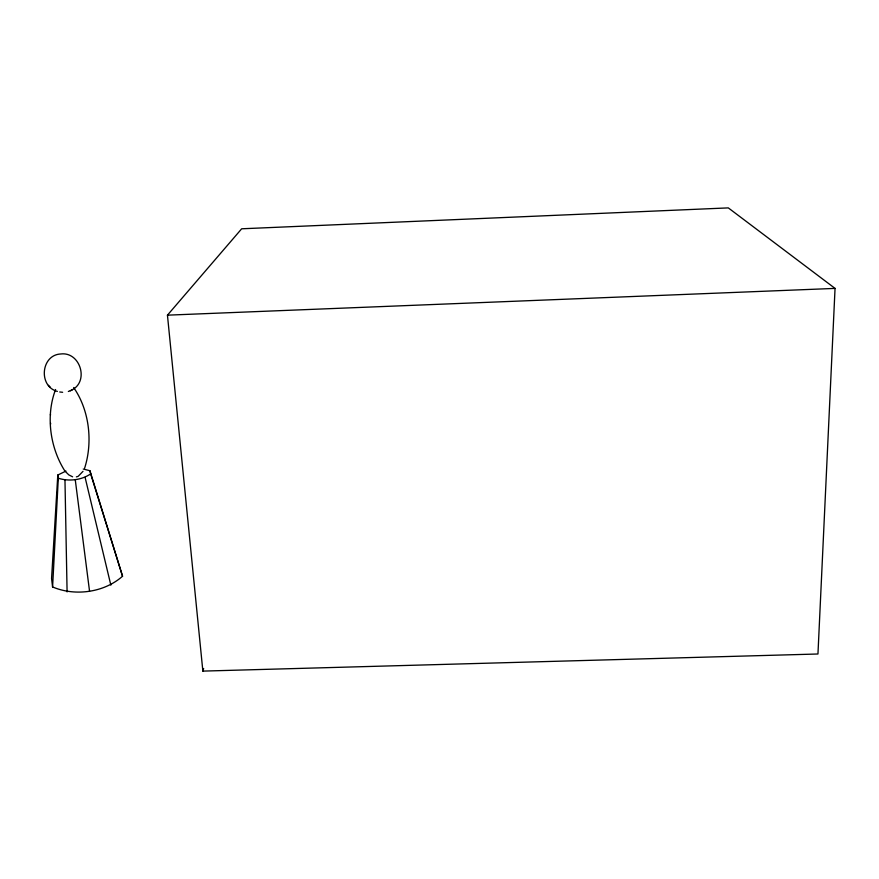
<?xml version="1.0" encoding="UTF-8"?>
<svg xmlns="http://www.w3.org/2000/svg" width="879" height="879" viewBox="0 0 879 879"><rect width="100%" height="100%" fill="white"/><g stroke="black" fill="none" stroke-linecap="round" stroke-linejoin="round"><path stroke-width="1.32" d="M835.05 288.4L817.953 653.998L202.862 671.106L167.45 315.165L241.659 228.793L728.306 207.894L835.05 288.4L167.45 315.165M83.274 469.034L89.933 470.737L122.544 576.239C104.14 592.545 75.078 596.555 52.586 586.952L58.311 478.22L57.794 475.023L65.947 471.089M57.794 475.023L51.575 578.448L52.586 586.952M64.705 470.715C49.916 447.356 45.642 415.492 55.586 389.507M202.862 671.106L203.653 668.501M84.582 468.309C93.009 442.115 89.471 410.317 73.671 387.551M83 471.342L78.451 476.066M71.595 390.122C89.504 381.552 80.165 351.446 60.739 353.984C40.863 354.885 38.171 386.397 57.344 391.408M58.311 478.22C68.87 481.626 81.461 480.187 90.669 473.88L89.933 470.737M68.342 391.485L70.979 390.43M70.32 390.77L72.408 389.694M77.704 476.462L76.385 476.879M62.629 392.287L59.728 391.99M72.616 476.814L68.804 474.891L65.145 471.276M48.422 385.31L50.367 387.353M90.669 473.88L122.544 576.239M85.076 477.286L110.853 585.15M75.242 479.637L89.548 591.226M50.466 414.218L50.477 415.141M50.608 423.129L50.619 424.128M64.969 479.989L67.09 591.908"/></g></svg>
